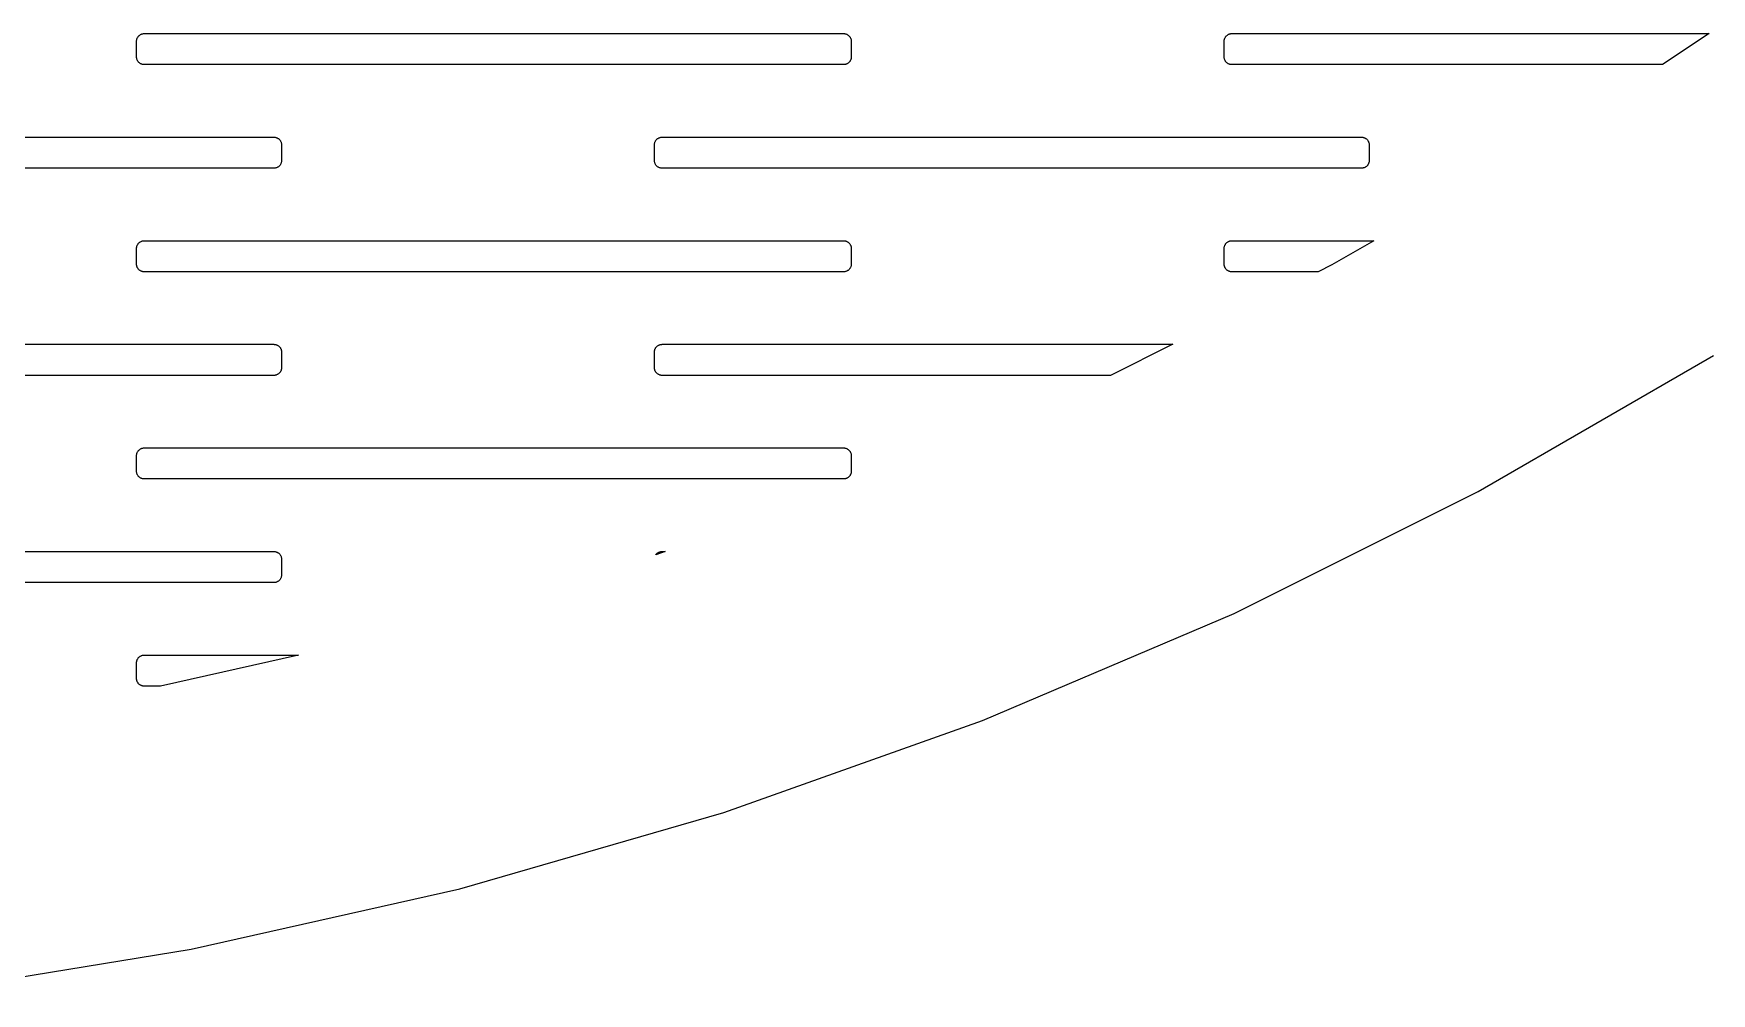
# Model space of a CAD drawing. Header units: metres. Extents: x -156 to 156, y -163 to 163.
# Drawn here: x 25.7 to 90.5, y -161.2 to -124.1 of the extents above; entities that cross this region are included whole.
import ezdxf

# ---------------------------------------------------------------- set-up
doc = ezdxf.new("R2010")
doc.units = ezdxf.units.M

msp = doc.modelspace()

# ---------------------------------------------------------------- linework, layer by layer
for p, q in [((29.7, -124.4), (29.7006, -124.381)), ((29.7, -125), (29.7, -124.4)), ((29.7006, -124.381), (29.7024, -124.362)), ((29.7024, -124.362), (29.7053, -124.344)), ((29.7053, -124.344), (29.7094, -124.325)), ((29.7094, -124.325), (29.7147, -124.307)), ((29.7147, -124.307), (29.7211, -124.29)), ((29.7211, -124.29), (29.7285, -124.272)), ((29.7285, -124.272), (29.7371, -124.255)), ((29.7371, -124.255), (29.7467, -124.239)), ((29.7467, -124.239), (29.7573, -124.224)), ((29.7573, -124.224), (29.7688, -124.209)), ((29.7688, -124.209), (29.7813, -124.195)), ((29.7813, -124.195), (29.7946, -124.181)), ((29.7946, -124.181), (29.8088, -124.169)), ((29.8088, -124.169), (29.8237, -124.157)), ((29.8237, -124.157), (29.8392, -124.147)), ((29.8392, -124.147), (29.8555, -124.137)), ((29.8555, -124.137), (29.8723, -124.129)), ((29.8723, -124.129), (29.8896, -124.121)), ((29.8896, -124.121), (29.9073, -124.115)), ((29.9073, -124.115), (29.9254, -124.109)), ((29.9254, -124.109), (29.9438, -124.105)), ((29.9438, -124.105), (29.9624, -124.102)), ((29.9624, -124.102), (29.9812, -124.101)), ((29.9812, -124.101), (30, -124.1)), ((30, -124.1), (57, -124.1)), ((57, -124.1), (57.0188, -124.101)), ((57.0188, -124.101), (57.0376, -124.102)), ((57.0376, -124.102), (57.0562, -124.105)), ((57.0562, -124.105), (57.0746, -124.109)), ((57.0746, -124.109), (57.0927, -124.115)), ((57.0927, -124.115), (57.1104, -124.121)), ((57.1104, -124.121), (57.1277, -124.129)), ((57.1277, -124.129), (57.1445, -124.137)), ((57.1445, -124.137), (57.1607, -124.147)), ((57.1607, -124.147), (57.1763, -124.157)), ((57.1763, -124.157), (57.1912, -124.169)), ((57.1912, -124.169), (57.2054, -124.181)), ((57.2054, -124.181), (57.2187, -124.195)), ((57.2187, -124.195), (57.2312, -124.209)), ((57.2312, -124.209), (57.2427, -124.224)), ((57.2427, -124.224), (57.2533, -124.239)), ((57.2533, -124.239), (57.2629, -124.255)), ((57.2629, -124.255), (57.2714, -124.272)), ((57.2714, -124.272), (57.2789, -124.29)), ((57.2789, -124.29), (57.2853, -124.307)), ((57.2853, -124.307), (57.2906, -124.325)), ((57.2906, -124.325), (57.2947, -124.344)), ((57.2947, -124.344), (57.2976, -124.362)), ((57.2976, -124.362), (57.2994, -124.381)), ((57.2994, -124.381), (57.3, -124.4)), ((57.3, -124.4), (57.3, -125)), ((71.7, -124.4), (71.7006, -124.381)), ((71.7, -125), (71.7, -124.4)), ((71.7006, -124.381), (71.7024, -124.362)), ((71.7024, -124.362), (71.7053, -124.344)), ((71.7053, -124.344), (71.7094, -124.325)), ((71.7094, -124.325), (71.7147, -124.307)), ((71.7147, -124.307), (71.7211, -124.29)), ((71.7211, -124.29), (71.7285, -124.272)), ((71.7285, -124.272), (71.7371, -124.255)), ((71.7371, -124.255), (71.7467, -124.239)), ((71.7467, -124.239), (71.7573, -124.224)), ((71.7573, -124.224), (71.7688, -124.209)), ((71.7688, -124.209), (71.7813, -124.195)), ((71.7813, -124.195), (71.7946, -124.181)), ((71.7946, -124.181), (71.8088, -124.169)), ((71.8088, -124.169), (71.8237, -124.157)), ((71.8237, -124.157), (71.8392, -124.147)), ((71.8392, -124.147), (71.8555, -124.137)), ((71.8555, -124.137), (71.8723, -124.129)), ((71.8723, -124.129), (71.8896, -124.121)), ((71.8896, -124.121), (71.9073, -124.115)), ((71.9073, -124.115), (71.9254, -124.109)), ((71.9254, -124.109), (71.9438, -124.105)), ((71.9438, -124.105), (71.9624, -124.102)), ((71.9624, -124.102), (71.9812, -124.101)), ((71.9812, -124.101), (72, -124.1)), ((72, -124.1), (90.4324, -124.1)), ((90.4324, -124.1), (88.6221, -125.3)), ((29.7006, -125.019), (29.7, -125)), ((29.7024, -125.038), (29.7006, -125.019)), ((29.7053, -125.056), (29.7024, -125.038)), ((57.2976, -125.038), (57.2947, -125.056)), ((57.2994, -125.019), (57.2976, -125.038)), ((57.3, -125), (57.2994, -125.019)), ((71.7006, -125.019), (71.7, -125)), ((71.7024, -125.038), (71.7006, -125.019)), ((71.7053, -125.056), (71.7024, -125.038)), ((29.7094, -125.075), (29.7053, -125.056)), ((29.7147, -125.093), (29.7094, -125.075)), ((29.7211, -125.11), (29.7147, -125.093)), ((29.7285, -125.128), (29.7211, -125.11)), ((29.7371, -125.145), (29.7285, -125.128)), ((29.7467, -125.161), (29.7371, -125.145)), ((29.7573, -125.176), (29.7467, -125.161)), ((29.7688, -125.191), (29.7573, -125.176)), ((29.7813, -125.205), (29.7688, -125.191)), ((29.7946, -125.219), (29.7813, -125.205)), ((29.8088, -125.231), (29.7946, -125.219)), ((29.8237, -125.243), (29.8088, -125.231)), ((29.8392, -125.253), (29.8237, -125.243)), ((29.8555, -125.263), (29.8392, -125.253)), ((29.8723, -125.271), (29.8555, -125.263)), ((29.8896, -125.279), (29.8723, -125.271)), ((29.9073, -125.285), (29.8896, -125.279)), ((29.9254, -125.291), (29.9073, -125.285)), ((29.9438, -125.295), (29.9254, -125.291)), ((29.9624, -125.298), (29.9438, -125.295)), ((29.9812, -125.299), (29.9624, -125.298)), ((30, -125.3), (29.9812, -125.299)), ((57, -125.3), (30, -125.3)), ((57.0188, -125.299), (57, -125.3)), ((57.0376, -125.298), (57.0188, -125.299)), ((57.0562, -125.295), (57.0376, -125.298)), ((57.0746, -125.291), (57.0562, -125.295)), ((57.0927, -125.285), (57.0746, -125.291)), ((57.1104, -125.279), (57.0927, -125.285)), ((57.1277, -125.271), (57.1104, -125.279)), ((57.1445, -125.263), (57.1277, -125.271)), ((57.1607, -125.253), (57.1445, -125.263)), ((57.1763, -125.243), (57.1607, -125.253)), ((57.1912, -125.231), (57.1763, -125.243)), ((57.2054, -125.219), (57.1912, -125.231)), ((57.2187, -125.205), (57.2054, -125.219)), ((57.2312, -125.191), (57.2187, -125.205)), ((57.2427, -125.176), (57.2312, -125.191)), ((57.2533, -125.161), (57.2427, -125.176)), ((57.2629, -125.145), (57.2533, -125.161)), ((57.2714, -125.128), (57.2629, -125.145)), ((57.2789, -125.11), (57.2714, -125.128)), ((57.2853, -125.093), (57.2789, -125.11)), ((57.2906, -125.075), (57.2853, -125.093)), ((57.2947, -125.056), (57.2906, -125.075)), ((71.7094, -125.075), (71.7053, -125.056)), ((71.7147, -125.093), (71.7094, -125.075)), ((71.7211, -125.11), (71.7147, -125.093)), ((71.7285, -125.128), (71.7211, -125.11)), ((71.7371, -125.145), (71.7285, -125.128)), ((71.7467, -125.161), (71.7371, -125.145)), ((71.7573, -125.176), (71.7467, -125.161)), ((71.7688, -125.191), (71.7573, -125.176)), ((71.7813, -125.205), (71.7688, -125.191)), ((71.7946, -125.219), (71.7813, -125.205)), ((71.8088, -125.231), (71.7946, -125.219)), ((71.8237, -125.243), (71.8088, -125.231)), ((71.8392, -125.253), (71.8237, -125.243)), ((71.8555, -125.263), (71.8392, -125.253)), ((71.8723, -125.271), (71.8555, -125.263)), ((71.8896, -125.279), (71.8723, -125.271)), ((71.9073, -125.285), (71.8896, -125.279)), ((71.9254, -125.291), (71.9073, -125.285)), ((71.9438, -125.295), (71.9254, -125.291)), ((71.9624, -125.298), (71.9438, -125.295)), ((71.9812, -125.299), (71.9624, -125.298)), ((72, -125.3), (71.9812, -125.299)), ((88.6221, -125.3), (72, -125.3)), ((8, -128.1), (35, -128.1)), ((35, -128.1), (35.0188, -128.101)), ((35.0188, -128.101), (35.0376, -128.102)), ((35.0376, -128.102), (35.0562, -128.105)), ((35.0562, -128.105), (35.0746, -128.109)), ((35.0746, -128.109), (35.0927, -128.115)), ((35.0927, -128.115), (35.1104, -128.121)), ((35.1104, -128.121), (35.1277, -128.129)), ((35.1277, -128.129), (35.1445, -128.137)), ((35.1445, -128.137), (35.1607, -128.147)), ((35.1607, -128.147), (35.1763, -128.157)), ((35.1763, -128.157), (35.1912, -128.169)), ((35.1912, -128.169), (35.2054, -128.181)), ((35.2054, -128.181), (35.2187, -128.195)), ((35.2187, -128.195), (35.2312, -128.209)), ((35.2312, -128.209), (35.2427, -128.224)), ((35.2427, -128.224), (35.2533, -128.239)), ((35.2533, -128.239), (35.2629, -128.255)), ((35.2629, -128.255), (35.2714, -128.272)), ((35.2714, -128.272), (35.2789, -128.29)), ((35.2789, -128.29), (35.2853, -128.307)), ((49.7147, -128.307), (49.7211, -128.29)), ((49.7211, -128.29), (49.7285, -128.272)), ((49.7285, -128.272), (49.7371, -128.255)), ((49.7371, -128.255), (49.7467, -128.239)), ((49.7467, -128.239), (49.7573, -128.224)), ((49.7573, -128.224), (49.7688, -128.209)), ((49.7688, -128.209), (49.7813, -128.195)), ((49.7813, -128.195), (49.7946, -128.181)), ((49.7946, -128.181), (49.8088, -128.169)), ((49.8088, -128.169), (49.8237, -128.157)), ((49.8237, -128.157), (49.8392, -128.147)), ((49.8392, -128.147), (49.8555, -128.137)), ((49.8555, -128.137), (49.8723, -128.129)), ((49.8723, -128.129), (49.8896, -128.121)), ((49.8896, -128.121), (49.9073, -128.115)), ((49.9073, -128.115), (49.9254, -128.109)), ((49.9254, -128.109), (49.9438, -128.105)), ((49.9438, -128.105), (49.9624, -128.102)), ((49.9624, -128.102), (49.9812, -128.101)), ((49.9812, -128.101), (50, -128.1)), ((50, -128.1), (77, -128.1)), ((77, -128.1), (77.0188, -128.101)), ((77.0188, -128.101), (77.0376, -128.102)), ((77.0376, -128.102), (77.0562, -128.105)), ((77.0562, -128.105), (77.0746, -128.109)), ((77.0746, -128.109), (77.0927, -128.115)), ((77.0927, -128.115), (77.1104, -128.121)), ((77.1104, -128.121), (77.1277, -128.129)), ((77.1277, -128.129), (77.1445, -128.137)), ((77.1445, -128.137), (77.1608, -128.147)), ((77.1608, -128.147), (77.1763, -128.157)), ((77.1763, -128.157), (77.1912, -128.169)), ((77.1912, -128.169), (77.2054, -128.181)), ((77.2054, -128.181), (77.2187, -128.195)), ((77.2187, -128.195), (77.2312, -128.209)), ((77.2312, -128.209), (77.2427, -128.224)), ((77.2427, -128.224), (77.2533, -128.239)), ((77.2533, -128.239), (77.2629, -128.255)), ((77.2629, -128.255), (77.2714, -128.272)), ((77.2714, -128.272), (77.2789, -128.29)), ((77.2789, -128.29), (77.2853, -128.307)), ((35.2853, -128.307), (35.2906, -128.325)), ((35.2906, -128.325), (35.2947, -128.344)), ((35.2947, -128.344), (35.2976, -128.362)), ((35.2976, -128.362), (35.2994, -128.381)), ((35.2994, -128.381), (35.3, -128.4)), ((35.3, -128.4), (35.3, -129)), ((49.7, -128.4), (49.7006, -128.381)), ((49.7, -129), (49.7, -128.4)), ((49.7006, -128.381), (49.7024, -128.362)), ((49.7024, -128.362), (49.7053, -128.344)), ((49.7053, -128.344), (49.7094, -128.325)), ((49.7094, -128.325), (49.7147, -128.307)), ((77.2853, -128.307), (77.2906, -128.325)), ((77.2906, -128.325), (77.2947, -128.344)), ((77.2947, -128.344), (77.2976, -128.362)), ((77.2976, -128.362), (77.2994, -128.381)), ((77.2994, -128.381), (77.3, -128.4)), ((77.3, -128.4), (77.3, -129)), ((35, -129.3), (8, -129.3)), ((35.0188, -129.299), (35, -129.3)), ((35.0376, -129.298), (35.0188, -129.299)), ((35.0562, -129.295), (35.0376, -129.298)), ((35.0746, -129.291), (35.0562, -129.295)), ((35.0927, -129.285), (35.0746, -129.291)), ((35.1104, -129.279), (35.0927, -129.285)), ((35.1277, -129.271), (35.1104, -129.279)), ((35.1445, -129.263), (35.1277, -129.271)), ((35.1607, -129.253), (35.1445, -129.263)), ((35.1763, -129.243), (35.1607, -129.253)), ((35.1912, -129.231), (35.1763, -129.243)), ((35.2054, -129.219), (35.1912, -129.231)), ((35.2187, -129.205), (35.2054, -129.219)), ((35.2312, -129.191), (35.2187, -129.205)), ((35.2427, -129.176), (35.2312, -129.191)), ((35.2533, -129.161), (35.2427, -129.176)), ((35.2629, -129.145), (35.2533, -129.161)), ((35.2714, -129.128), (35.2629, -129.145)), ((35.2789, -129.11), (35.2714, -129.128)), ((35.2853, -129.093), (35.2789, -129.11)), ((35.2906, -129.075), (35.2853, -129.093)), ((35.2947, -129.056), (35.2906, -129.075)), ((35.2976, -129.038), (35.2947, -129.056)), ((35.2994, -129.019), (35.2976, -129.038)), ((35.3, -129), (35.2994, -129.019)), ((49.7006, -129.019), (49.7, -129)), ((49.7024, -129.038), (49.7006, -129.019)), ((49.7053, -129.056), (49.7024, -129.038)), ((49.7094, -129.075), (49.7053, -129.056)), ((49.7147, -129.093), (49.7094, -129.075)), ((49.7211, -129.11), (49.7147, -129.093)), ((49.7285, -129.128), (49.7211, -129.11)), ((49.7371, -129.145), (49.7285, -129.128)), ((49.7467, -129.161), (49.7371, -129.145)), ((49.7573, -129.176), (49.7467, -129.161)), ((49.7688, -129.191), (49.7573, -129.176)), ((49.7813, -129.205), (49.7688, -129.191)), ((49.7946, -129.219), (49.7813, -129.205)), ((49.8088, -129.231), (49.7946, -129.219)), ((49.8237, -129.243), (49.8088, -129.231)), ((49.8392, -129.253), (49.8237, -129.243)), ((49.8555, -129.263), (49.8392, -129.253)), ((49.8723, -129.271), (49.8555, -129.263)), ((49.8896, -129.279), (49.8723, -129.271)), ((49.9073, -129.285), (49.8896, -129.279)), ((49.9254, -129.291), (49.9073, -129.285)), ((49.9438, -129.295), (49.9254, -129.291)), ((49.9624, -129.298), (49.9438, -129.295)), ((49.9812, -129.299), (49.9624, -129.298)), ((50, -129.3), (49.9812, -129.299)), ((77, -129.3), (50, -129.3)), ((77.0188, -129.299), (77, -129.3)), ((77.0376, -129.298), (77.0188, -129.299)), ((77.0562, -129.295), (77.0376, -129.298)), ((77.0746, -129.291), (77.0562, -129.295)), ((77.0927, -129.285), (77.0746, -129.291)), ((77.1104, -129.279), (77.0927, -129.285)), ((77.1277, -129.271), (77.1104, -129.279)), ((77.1445, -129.263), (77.1277, -129.271)), ((77.1608, -129.253), (77.1445, -129.263)), ((77.1763, -129.243), (77.1608, -129.253)), ((77.1912, -129.231), (77.1763, -129.243)), ((77.2054, -129.219), (77.1912, -129.231)), ((77.2187, -129.205), (77.2054, -129.219)), ((77.2312, -129.191), (77.2187, -129.205)), ((77.2427, -129.176), (77.2312, -129.191)), ((77.2533, -129.161), (77.2427, -129.176)), ((77.2629, -129.145), (77.2533, -129.161)), ((77.2714, -129.128), (77.2629, -129.145)), ((77.2789, -129.11), (77.2714, -129.128)), ((77.2853, -129.093), (77.2789, -129.11)), ((77.2906, -129.075), (77.2853, -129.093)), ((77.2947, -129.056), (77.2906, -129.075)), ((77.2976, -129.038), (77.2947, -129.056)), ((77.2994, -129.019), (77.2976, -129.038)), ((77.3, -129), (77.2994, -129.019)), ((29.7813, -132.195), (29.7946, -132.181)), ((29.7946, -132.181), (29.8088, -132.169)), ((29.8088, -132.169), (29.8237, -132.157)), ((29.8237, -132.157), (29.8392, -132.147)), ((29.8392, -132.147), (29.8555, -132.137)), ((29.8555, -132.137), (29.8723, -132.129)), ((29.8723, -132.129), (29.8896, -132.121)), ((29.8896, -132.121), (29.9073, -132.115)), ((29.9073, -132.115), (29.9254, -132.109)), ((29.9254, -132.109), (29.9438, -132.105)), ((29.9438, -132.105), (29.9624, -132.102)), ((29.9624, -132.102), (29.9812, -132.101)), ((29.9812, -132.101), (30, -132.1)), ((30, -132.1), (57, -132.1)), ((57, -132.1), (57.0188, -132.101)), ((57.0188, -132.101), (57.0376, -132.102)), ((57.0376, -132.102), (57.0562, -132.105)), ((57.0562, -132.105), (57.0746, -132.109)), ((57.0746, -132.109), (57.0927, -132.115)), ((57.0927, -132.115), (57.1104, -132.121)), ((57.1104, -132.121), (57.1277, -132.129)), ((57.1277, -132.129), (57.1445, -132.137)), ((57.1445, -132.137), (57.1607, -132.147)), ((57.1607, -132.147), (57.1763, -132.157)), ((57.1763, -132.157), (57.1912, -132.169)), ((57.1912, -132.169), (57.2054, -132.181)), ((57.2054, -132.181), (57.2187, -132.195)), ((71.7813, -132.195), (71.7946, -132.181)), ((71.7946, -132.181), (71.8088, -132.169)), ((71.8088, -132.169), (71.8237, -132.157)), ((71.8237, -132.157), (71.8392, -132.147)), ((71.8392, -132.147), (71.8555, -132.137)), ((71.8555, -132.137), (71.8723, -132.129)), ((71.8723, -132.129), (71.8896, -132.121)), ((71.8896, -132.121), (71.9073, -132.115)), ((71.9073, -132.115), (71.9254, -132.109)), ((71.9254, -132.109), (71.9438, -132.105)), ((71.9438, -132.105), (71.9624, -132.102)), ((71.9624, -132.102), (71.9812, -132.101)), ((71.9812, -132.101), (72, -132.1)), ((72, -132.1), (77.4775, -132.1)), ((77.4775, -132.1), (75.8651, -133.032)), ((29.7, -132.4), (29.7006, -132.381)), ((29.7, -133), (29.7, -132.4)), ((29.7006, -132.381), (29.7024, -132.362)), ((29.7024, -132.362), (29.7053, -132.344)), ((29.7053, -132.344), (29.7094, -132.325)), ((29.7094, -132.325), (29.7147, -132.307)), ((29.7147, -132.307), (29.7211, -132.29)), ((29.7211, -132.29), (29.7285, -132.272)), ((29.7285, -132.272), (29.7371, -132.255)), ((29.7371, -132.255), (29.7467, -132.239)), ((29.7467, -132.239), (29.7573, -132.224)), ((29.7573, -132.224), (29.7688, -132.209)), ((29.7688, -132.209), (29.7813, -132.195)), ((57.2187, -132.195), (57.2312, -132.209)), ((57.2312, -132.209), (57.2427, -132.224)), ((57.2427, -132.224), (57.2533, -132.239)), ((57.2533, -132.239), (57.2629, -132.255)), ((57.2629, -132.255), (57.2714, -132.272)), ((57.2714, -132.272), (57.2789, -132.29)), ((57.2789, -132.29), (57.2853, -132.307)), ((57.2853, -132.307), (57.2906, -132.325)), ((57.2906, -132.325), (57.2947, -132.344)), ((57.2947, -132.344), (57.2976, -132.362)), ((57.2976, -132.362), (57.2994, -132.381)), ((57.2994, -132.381), (57.3, -132.4)), ((57.3, -132.4), (57.3, -133)), ((71.7, -132.4), (71.7006, -132.381)), ((71.7, -133), (71.7, -132.4)), ((71.7006, -132.381), (71.7024, -132.362)), ((71.7024, -132.362), (71.7053, -132.344)), ((71.7053, -132.344), (71.7094, -132.325)), ((71.7094, -132.325), (71.7147, -132.307)), ((71.7147, -132.307), (71.7211, -132.29)), ((71.7211, -132.29), (71.7285, -132.272)), ((71.7285, -132.272), (71.7371, -132.255)), ((71.7371, -132.255), (71.7467, -132.239)), ((71.7467, -132.239), (71.7573, -132.224)), ((71.7573, -132.224), (71.7688, -132.209)), ((71.7688, -132.209), (71.7813, -132.195)), ((29.7006, -133.019), (29.7, -133)), ((29.7024, -133.038), (29.7006, -133.019)), ((29.7053, -133.056), (29.7024, -133.038)), ((29.7094, -133.075), (29.7053, -133.056)), ((29.7147, -133.093), (29.7094, -133.075)), ((29.7211, -133.11), (29.7147, -133.093)), ((29.7285, -133.128), (29.7211, -133.11)), ((29.7371, -133.145), (29.7285, -133.128)), ((29.7467, -133.161), (29.7371, -133.145)), ((29.7573, -133.176), (29.7467, -133.161)), ((29.7688, -133.191), (29.7573, -133.176)), ((29.7813, -133.205), (29.7688, -133.191)), ((29.7946, -133.219), (29.7813, -133.205)), ((29.8088, -133.231), (29.7946, -133.219)), ((29.8237, -133.243), (29.8088, -133.231)), ((29.8392, -133.253), (29.8237, -133.243)), ((29.8555, -133.263), (29.8392, -133.253)), ((29.8723, -133.271), (29.8555, -133.263)), ((29.8896, -133.279), (29.8723, -133.271)), ((29.9073, -133.285), (29.8896, -133.279)), ((29.9254, -133.291), (29.9073, -133.285)), ((29.9438, -133.295), (29.9254, -133.291)), ((29.9624, -133.298), (29.9438, -133.295)), ((29.9812, -133.299), (29.9624, -133.298)), ((30, -133.3), (29.9812, -133.299)), ((57, -133.3), (30, -133.3)), ((57.0188, -133.299), (57, -133.3)), ((57.0376, -133.298), (57.0188, -133.299)), ((57.0562, -133.295), (57.0376, -133.298)), ((57.0746, -133.291), (57.0562, -133.295)), ((57.0927, -133.285), (57.0746, -133.291)), ((57.1104, -133.279), (57.0927, -133.285)), ((57.1277, -133.271), (57.1104, -133.279)), ((57.1445, -133.263), (57.1277, -133.271)), ((57.1607, -133.253), (57.1445, -133.263)), ((57.1763, -133.243), (57.1607, -133.253)), ((57.1912, -133.231), (57.1763, -133.243)), ((57.2054, -133.219), (57.1912, -133.231)), ((57.2187, -133.205), (57.2054, -133.219)), ((57.2312, -133.191), (57.2187, -133.205)), ((57.2427, -133.176), (57.2312, -133.191)), ((57.2533, -133.161), (57.2427, -133.176)), ((57.2629, -133.145), (57.2533, -133.161)), ((57.2714, -133.128), (57.2629, -133.145)), ((57.2789, -133.11), (57.2714, -133.128)), ((57.2853, -133.093), (57.2789, -133.11)), ((57.2906, -133.075), (57.2853, -133.093)), ((57.2947, -133.056), (57.2906, -133.075)), ((57.2976, -133.038), (57.2947, -133.056)), ((57.2994, -133.019), (57.2976, -133.038)), ((57.3, -133), (57.2994, -133.019)), ((71.7006, -133.019), (71.7, -133)), ((71.7024, -133.038), (71.7006, -133.019)), ((71.7053, -133.056), (71.7024, -133.038)), ((71.7094, -133.075), (71.7053, -133.056)), ((71.7147, -133.093), (71.7094, -133.075)), ((71.7211, -133.11), (71.7147, -133.093)), ((71.7285, -133.128), (71.7211, -133.11)), ((71.7371, -133.145), (71.7285, -133.128)), ((71.7467, -133.161), (71.7371, -133.145)), ((71.7573, -133.176), (71.7467, -133.161)), ((71.7688, -133.191), (71.7573, -133.176)), ((71.7813, -133.205), (71.7688, -133.191)), ((71.7946, -133.219), (71.7813, -133.205)), ((71.8088, -133.231), (71.7946, -133.219)), ((71.8237, -133.243), (71.8088, -133.231)), ((71.8392, -133.253), (71.8237, -133.243)), ((71.8555, -133.263), (71.8392, -133.253)), ((71.8723, -133.271), (71.8555, -133.263)), ((71.8896, -133.279), (71.8723, -133.271)), ((71.9073, -133.285), (71.8896, -133.279)), ((71.9254, -133.291), (71.9073, -133.285)), ((71.9438, -133.295), (71.9254, -133.291)), ((71.9624, -133.298), (71.9438, -133.295)), ((71.9812, -133.299), (71.9624, -133.298)), ((72, -133.3), (71.9812, -133.299)), ((75.3283, -133.3), (72, -133.3)), ((75.8651, -133.032), (75.3283, -133.3)), ((8, -136.1), (35, -136.1)), ((35, -136.1), (35.0188, -136.101)), ((35.0188, -136.101), (35.0376, -136.102)), ((35.0376, -136.102), (35.0562, -136.105)), ((35.0562, -136.105), (35.0746, -136.109)), ((35.0746, -136.109), (35.0927, -136.115)), ((35.0927, -136.115), (35.1104, -136.121)), ((35.1104, -136.121), (35.1277, -136.129)), ((35.1277, -136.129), (35.1445, -136.137)), ((35.1445, -136.137), (35.1607, -136.147)), ((35.1607, -136.147), (35.1763, -136.157)), ((35.1763, -136.157), (35.1912, -136.169)), ((35.1912, -136.169), (35.2054, -136.181)), ((35.2054, -136.181), (35.2187, -136.195)), ((35.2187, -136.195), (35.2312, -136.209)), ((35.2312, -136.209), (35.2427, -136.224)), ((35.2427, -136.224), (35.2533, -136.239)), ((35.2533, -136.239), (35.2629, -136.255)), ((35.2629, -136.255), (35.2714, -136.272)), ((35.2714, -136.272), (35.2789, -136.29)), ((35.2789, -136.29), (35.2853, -136.307)), ((35.2853, -136.307), (35.2906, -136.325)), ((35.2906, -136.325), (35.2947, -136.344)), ((35.2947, -136.344), (35.2976, -136.362)), ((35.2976, -136.362), (35.2994, -136.381)), ((35.2994, -136.381), (35.3, -136.4)), ((35.3, -136.4), (35.3, -137)), ((49.7, -136.4), (49.7006, -136.381)), ((49.7, -137), (49.7, -136.4)), ((49.7006, -136.381), (49.7024, -136.362)), ((49.7024, -136.362), (49.7053, -136.344)), ((49.7053, -136.344), (49.7094, -136.325)), ((49.7094, -136.325), (49.7147, -136.307)), ((49.7147, -136.307), (49.7211, -136.29)), ((49.7211, -136.29), (49.7285, -136.272)), ((49.7285, -136.272), (49.7371, -136.255)), ((49.7371, -136.255), (49.7467, -136.239)), ((49.7467, -136.239), (49.7573, -136.224)), ((49.7573, -136.224), (49.7688, -136.209)), ((49.7688, -136.209), (49.7813, -136.195)), ((49.7813, -136.195), (49.7946, -136.181)), ((49.7946, -136.181), (49.8088, -136.169)), ((49.8088, -136.169), (49.8237, -136.157)), ((49.8237, -136.157), (49.8392, -136.147)), ((49.8392, -136.147), (49.8555, -136.137)), ((49.8555, -136.137), (49.8723, -136.129)), ((49.8723, -136.129), (49.8896, -136.121)), ((49.8896, -136.121), (49.9073, -136.115)), ((49.9073, -136.115), (49.9254, -136.109)), ((49.9254, -136.109), (49.9438, -136.105)), ((49.9438, -136.105), (49.9624, -136.102)), ((49.9624, -136.102), (49.9812, -136.101)), ((49.9812, -136.101), (50, -136.1)), ((50, -136.1), (69.7202, -136.1)), ((69.7202, -136.1), (67.3167, -137.3)), ((81.5096, -141.787), (90.6039, -136.531)), ((35, -137.3), (8, -137.3)), ((35.0188, -137.299), (35, -137.3)), ((35.0376, -137.298), (35.0188, -137.299)), ((35.0562, -137.295), (35.0376, -137.298)), ((35.0746, -137.291), (35.0562, -137.295)), ((35.0927, -137.285), (35.0746, -137.291)), ((35.1104, -137.279), (35.0927, -137.285)), ((35.1277, -137.271), (35.1104, -137.279)), ((35.1445, -137.263), (35.1277, -137.271)), ((35.1607, -137.253), (35.1445, -137.263)), ((35.1763, -137.243), (35.1607, -137.253)), ((35.1912, -137.231), (35.1763, -137.243)), ((35.2054, -137.219), (35.1912, -137.231)), ((35.2187, -137.205), (35.2054, -137.219)), ((35.2312, -137.191), (35.2187, -137.205)), ((35.2427, -137.176), (35.2312, -137.191)), ((35.2533, -137.161), (35.2427, -137.176)), ((35.2629, -137.145), (35.2533, -137.161)), ((35.2714, -137.128), (35.2629, -137.145)), ((35.2789, -137.11), (35.2714, -137.128)), ((35.2853, -137.093), (35.2789, -137.11)), ((35.2906, -137.075), (35.2853, -137.093)), ((35.2947, -137.056), (35.2906, -137.075)), ((35.2976, -137.038), (35.2947, -137.056)), ((35.2994, -137.019), (35.2976, -137.038)), ((35.3, -137), (35.2994, -137.019)), ((49.7006, -137.019), (49.7, -137)), ((49.7024, -137.038), (49.7006, -137.019)), ((49.7053, -137.056), (49.7024, -137.038)), ((49.7094, -137.075), (49.7053, -137.056)), ((49.7147, -137.093), (49.7094, -137.075)), ((49.7211, -137.11), (49.7147, -137.093)), ((49.7285, -137.128), (49.7211, -137.11)), ((49.7371, -137.145), (49.7285, -137.128)), ((49.7467, -137.161), (49.7371, -137.145)), ((49.7573, -137.176), (49.7467, -137.161)), ((49.7688, -137.191), (49.7573, -137.176)), ((49.7813, -137.205), (49.7688, -137.191)), ((49.7946, -137.219), (49.7813, -137.205)), ((49.8088, -137.231), (49.7946, -137.219)), ((49.8237, -137.243), (49.8088, -137.231)), ((49.8392, -137.253), (49.8237, -137.243)), ((49.8555, -137.263), (49.8392, -137.253)), ((49.8723, -137.271), (49.8555, -137.263)), ((49.8896, -137.279), (49.8723, -137.271)), ((49.9073, -137.285), (49.8896, -137.279)), ((49.9254, -137.291), (49.9073, -137.285)), ((49.9438, -137.295), (49.9254, -137.291)), ((49.9624, -137.298), (49.9438, -137.295)), ((49.9812, -137.299), (49.9624, -137.298)), ((50, -137.3), (49.9812, -137.299)), ((67.3167, -137.3), (50, -137.3)), ((29.7, -140.4), (29.7006, -140.381)), ((29.7, -141), (29.7, -140.4)), ((29.7006, -140.381), (29.7024, -140.362)), ((29.7024, -140.362), (29.7053, -140.344)), ((29.7053, -140.344), (29.7094, -140.325)), ((29.7094, -140.325), (29.7147, -140.307)), ((29.7147, -140.307), (29.7211, -140.29)), ((29.7211, -140.29), (29.7285, -140.272)), ((29.7285, -140.272), (29.7371, -140.255)), ((29.7371, -140.255), (29.7467, -140.239)), ((29.7467, -140.239), (29.7573, -140.224)), ((29.7573, -140.224), (29.7688, -140.209)), ((29.7688, -140.209), (29.7813, -140.195)), ((29.7813, -140.195), (29.7946, -140.181)), ((29.7946, -140.181), (29.8088, -140.169)), ((29.8088, -140.169), (29.8237, -140.157)), ((29.8237, -140.157), (29.8392, -140.147)), ((29.8392, -140.147), (29.8555, -140.137)), ((29.8555, -140.137), (29.8723, -140.129)), ((29.8723, -140.129), (29.8896, -140.121)), ((29.8896, -140.121), (29.9073, -140.115)), ((29.9073, -140.115), (29.9254, -140.109)), ((29.9254, -140.109), (29.9438, -140.105)), ((29.9438, -140.105), (29.9624, -140.102)), ((29.9624, -140.102), (29.9812, -140.101)), ((29.9812, -140.101), (30, -140.1)), ((30, -140.1), (57, -140.1)), ((57, -140.1), (57.0188, -140.101)), ((57.0188, -140.101), (57.0376, -140.102)), ((57.0376, -140.102), (57.0562, -140.105)), ((57.0562, -140.105), (57.0746, -140.109)), ((57.0746, -140.109), (57.0927, -140.115)), ((57.0927, -140.115), (57.1104, -140.121)), ((57.1104, -140.121), (57.1277, -140.129)), ((57.1277, -140.129), (57.1445, -140.137)), ((57.1445, -140.137), (57.1607, -140.147)), ((57.1607, -140.147), (57.1763, -140.157)), ((57.1763, -140.157), (57.1912, -140.169)), ((57.1912, -140.169), (57.2054, -140.181)), ((57.2054, -140.181), (57.2187, -140.195)), ((57.2187, -140.195), (57.2312, -140.209)), ((57.2312, -140.209), (57.2427, -140.224)), ((57.2427, -140.224), (57.2533, -140.239)), ((57.2533, -140.239), (57.2629, -140.255)), ((57.2629, -140.255), (57.2714, -140.272)), ((57.2714, -140.272), (57.2789, -140.29)), ((57.2789, -140.29), (57.2853, -140.307)), ((57.2853, -140.307), (57.2906, -140.325)), ((57.2906, -140.325), (57.2947, -140.344)), ((57.2947, -140.344), (57.2976, -140.362)), ((57.2976, -140.362), (57.2994, -140.381)), ((57.2994, -140.381), (57.3, -140.4)), ((57.3, -140.4), (57.3, -141)), ((29.7006, -141.019), (29.7, -141)), ((29.7024, -141.038), (29.7006, -141.019)), ((29.7053, -141.056), (29.7024, -141.038)), ((29.7094, -141.075), (29.7053, -141.056)), ((29.7147, -141.093), (29.7094, -141.075)), ((29.7211, -141.11), (29.7147, -141.093)), ((29.7285, -141.128), (29.7211, -141.11)), ((29.7371, -141.145), (29.7285, -141.128)), ((29.7467, -141.161), (29.7371, -141.145)), ((29.7573, -141.176), (29.7467, -141.161)), ((29.7688, -141.191), (29.7573, -141.176)), ((29.7813, -141.205), (29.7688, -141.191)), ((29.7946, -141.219), (29.7813, -141.205)), ((29.8088, -141.231), (29.7946, -141.219)), ((29.8237, -141.243), (29.8088, -141.231)), ((29.8392, -141.253), (29.8237, -141.243)), ((29.8555, -141.263), (29.8392, -141.253)), ((57.1607, -141.253), (57.1445, -141.263)), ((57.1763, -141.243), (57.1607, -141.253)), ((57.1912, -141.231), (57.1763, -141.243)), ((57.2054, -141.219), (57.1912, -141.231)), ((57.2187, -141.205), (57.2054, -141.219)), ((57.2312, -141.191), (57.2187, -141.205)), ((57.2427, -141.176), (57.2312, -141.191)), ((57.2533, -141.161), (57.2427, -141.176)), ((57.2629, -141.145), (57.2533, -141.161)), ((57.2714, -141.128), (57.2629, -141.145)), ((57.2789, -141.11), (57.2714, -141.128)), ((57.2853, -141.093), (57.2789, -141.11)), ((57.2906, -141.075), (57.2853, -141.093)), ((57.2947, -141.056), (57.2906, -141.075)), ((57.2976, -141.038), (57.2947, -141.056)), ((57.2994, -141.019), (57.2976, -141.038)), ((57.3, -141), (57.2994, -141.019)), ((29.8723, -141.271), (29.8555, -141.263)), ((29.8896, -141.279), (29.8723, -141.271)), ((29.9073, -141.285), (29.8896, -141.279)), ((29.9254, -141.291), (29.9073, -141.285)), ((29.9438, -141.295), (29.9254, -141.291)), ((29.9624, -141.298), (29.9438, -141.295)), ((29.9812, -141.299), (29.9624, -141.298)), ((30, -141.3), (29.9812, -141.299)), ((57, -141.3), (30, -141.3)), ((57.0188, -141.299), (57, -141.3)), ((57.0376, -141.298), (57.0188, -141.299)), ((57.0562, -141.295), (57.0376, -141.298)), ((57.0746, -141.291), (57.0562, -141.295)), ((57.0927, -141.285), (57.0746, -141.291)), ((57.1104, -141.279), (57.0927, -141.285)), ((57.1277, -141.271), (57.1104, -141.279)), ((57.1445, -141.263), (57.1277, -141.271)), ((72.0841, -146.493), (81.5096, -141.787)), ((8, -144.1), (35, -144.1)), ((35, -144.1), (35.0188, -144.101)), ((35.0188, -144.101), (35.0376, -144.102)), ((35.0376, -144.102), (35.0562, -144.105)), ((35.0562, -144.105), (35.0746, -144.109)), ((35.0746, -144.109), (35.0927, -144.115)), ((35.0927, -144.115), (35.1104, -144.121)), ((35.1104, -144.121), (35.1277, -144.129)), ((35.1277, -144.129), (35.1445, -144.137)), ((35.1445, -144.137), (35.1607, -144.147)), ((35.1607, -144.147), (35.1763, -144.157)), ((35.1763, -144.157), (35.1912, -144.169)), ((35.1912, -144.169), (35.2054, -144.181)), ((35.2054, -144.181), (35.2187, -144.195)), ((35.2187, -144.195), (35.2312, -144.209)), ((35.2312, -144.209), (35.2427, -144.224)), ((35.2427, -144.224), (35.2533, -144.239)), ((35.2533, -144.239), (35.2629, -144.255)), ((35.2629, -144.255), (35.2714, -144.272)), ((35.2714, -144.272), (35.2789, -144.29)), ((35.2789, -144.29), (35.2853, -144.307)), ((35.2853, -144.307), (35.2906, -144.325)), ((35.2906, -144.325), (35.2947, -144.344)), ((35.2947, -144.344), (35.2976, -144.362)), ((35.2976, -144.362), (35.2994, -144.381)), ((35.2994, -144.381), (35.3, -144.4)), ((35.3, -144.4), (35.3, -145)), ((50.1078, -144.1), (49.7564, -144.225)), ((49.7564, -144.225), (49.7573, -144.224)), ((49.7573, -144.224), (49.7688, -144.209)), ((49.7688, -144.209), (49.7813, -144.195)), ((49.7813, -144.195), (49.7946, -144.181)), ((49.7946, -144.181), (49.8088, -144.169)), ((49.8088, -144.169), (49.8237, -144.157)), ((49.8237, -144.157), (49.8392, -144.147)), ((49.8392, -144.147), (49.8555, -144.137)), ((49.8555, -144.137), (49.8723, -144.129)), ((49.8723, -144.129), (49.8896, -144.121)), ((49.8896, -144.121), (49.9073, -144.115)), ((49.9073, -144.115), (49.9254, -144.109)), ((49.9254, -144.109), (49.9438, -144.105)), ((49.9438, -144.105), (49.9624, -144.102)), ((49.9624, -144.102), (49.9812, -144.101)), ((49.9812, -144.101), (50, -144.1)), ((50, -144.1), (50.1078, -144.1)), ((35.2714, -145.128), (35.2629, -145.145)), ((35.2789, -145.11), (35.2714, -145.128)), ((35.2853, -145.093), (35.2789, -145.11)), ((35.2906, -145.075), (35.2853, -145.093)), ((35.2947, -145.056), (35.2906, -145.075)), ((35.2976, -145.038), (35.2947, -145.056)), ((35.2994, -145.019), (35.2976, -145.038)), ((35.3, -145), (35.2994, -145.019)), ((35, -145.3), (8, -145.3)), ((35.0188, -145.299), (35, -145.3)), ((35.0376, -145.298), (35.0188, -145.299)), ((35.0562, -145.295), (35.0376, -145.298)), ((35.0746, -145.291), (35.0562, -145.295)), ((35.0927, -145.285), (35.0746, -145.291)), ((35.1104, -145.279), (35.0927, -145.285)), ((35.1277, -145.271), (35.1104, -145.279)), ((35.1445, -145.263), (35.1277, -145.271)), ((35.1607, -145.253), (35.1445, -145.263)), ((35.1763, -145.243), (35.1607, -145.253)), ((35.1912, -145.231), (35.1763, -145.243)), ((35.2054, -145.219), (35.1912, -145.231)), ((35.2187, -145.205), (35.2054, -145.219)), ((35.2312, -145.191), (35.2187, -145.205)), ((35.2427, -145.176), (35.2312, -145.191)), ((35.2533, -145.161), (35.2427, -145.176)), ((35.2629, -145.145), (35.2533, -145.161)), ((62.3633, -150.629), (72.0841, -146.493)), ((29.7, -148.4), (29.7006, -148.381)), ((29.7006, -148.381), (29.7024, -148.362)), ((29.7024, -148.362), (29.7053, -148.344)), ((29.7053, -148.344), (29.7094, -148.325)), ((29.7094, -148.325), (29.7147, -148.307)), ((29.7147, -148.307), (29.7211, -148.29)), ((29.7211, -148.29), (29.7285, -148.272)), ((29.7285, -148.272), (29.7371, -148.255)), ((29.7371, -148.255), (29.7467, -148.239)), ((29.7467, -148.239), (29.7573, -148.224)), ((29.7573, -148.224), (29.7688, -148.209)), ((29.7688, -148.209), (29.7813, -148.195)), ((29.7813, -148.195), (29.7946, -148.181)), ((29.7946, -148.181), (29.8088, -148.169)), ((29.8088, -148.169), (29.8237, -148.157)), ((29.8237, -148.157), (29.8392, -148.147)), ((29.8392, -148.147), (29.8555, -148.137)), ((29.8555, -148.137), (29.8723, -148.129)), ((29.8723, -148.129), (29.8896, -148.121)), ((29.8896, -148.121), (29.9073, -148.115)), ((29.9073, -148.115), (29.9254, -148.109)), ((29.9254, -148.109), (29.9438, -148.105)), ((29.9438, -148.105), (29.9624, -148.102)), ((29.9624, -148.102), (29.9812, -148.101)), ((29.9812, -148.101), (30, -148.1)), ((30, -148.1), (35.959, -148.1)), ((35.959, -148.1), (30.6193, -149.3)), ((29.7, -149), (29.7, -148.4)), ((29.7006, -149.019), (29.7, -149)), ((29.7024, -149.038), (29.7006, -149.019)), ((29.7053, -149.056), (29.7024, -149.038)), ((29.7094, -149.075), (29.7053, -149.056)), ((29.7147, -149.093), (29.7094, -149.075)), ((29.7211, -149.11), (29.7147, -149.093)), ((29.7285, -149.128), (29.7211, -149.11)), ((29.7371, -149.145), (29.7285, -149.128)), ((29.7467, -149.161), (29.7371, -149.145)), ((29.7573, -149.176), (29.7467, -149.161)), ((29.7688, -149.191), (29.7573, -149.176)), ((29.7813, -149.205), (29.7688, -149.191)), ((29.7946, -149.219), (29.7813, -149.205)), ((29.8088, -149.231), (29.7946, -149.219)), ((29.8237, -149.243), (29.8088, -149.231)), ((29.8392, -149.253), (29.8237, -149.243)), ((29.8555, -149.263), (29.8392, -149.253)), ((29.8723, -149.271), (29.8555, -149.263)), ((29.8896, -149.279), (29.8723, -149.271)), ((29.9073, -149.285), (29.8896, -149.279)), ((29.9254, -149.291), (29.9073, -149.285)), ((29.9438, -149.295), (29.9254, -149.291)), ((29.9624, -149.298), (29.9438, -149.295)), ((29.9812, -149.299), (29.9624, -149.298)), ((30, -149.3), (29.9812, -149.299)), ((30.6193, -149.3), (30, -149.3)), ((52.3845, -154.178), (62.3633, -150.629)), ((42.1863, -157.125), (52.3845, -154.178)), ((31.8081, -159.458), (42.1863, -157.125)), ((21.2901, -161.165), (31.8081, -159.458))]:
    msp.add_line(p, q)

doc.saveas('drawing.dxf')
